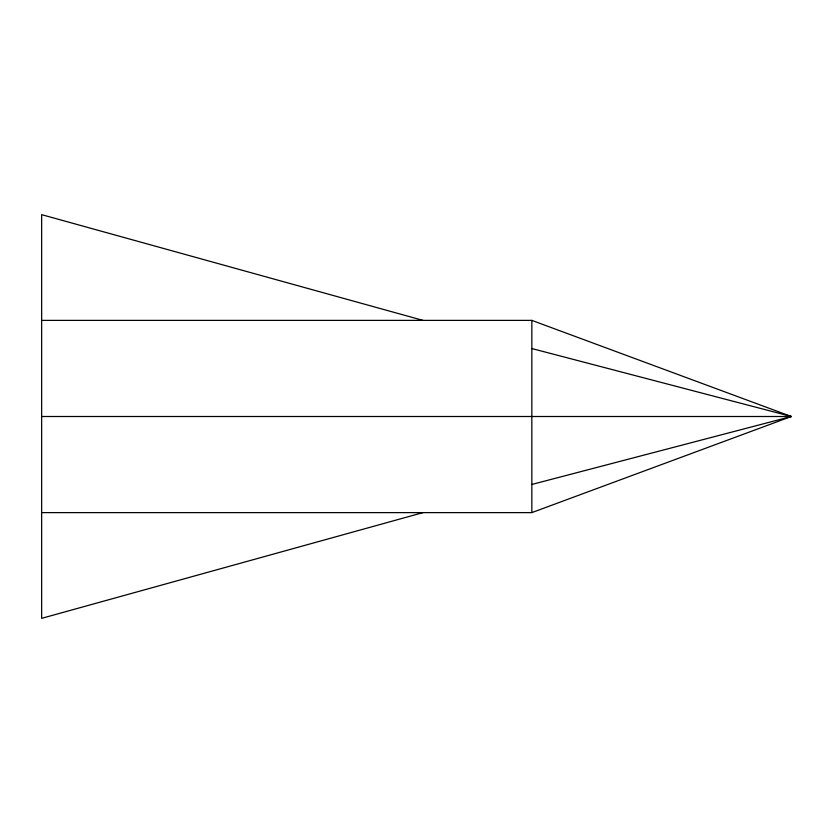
<?xml version="1.0" encoding="UTF-8"?>
<svg xmlns="http://www.w3.org/2000/svg" width="833" height="833" viewBox="0 0 833 833"><rect width="100%" height="100%" fill="white"/><g stroke="black" fill="none" stroke-linecap="round" stroke-linejoin="round"><path stroke-width="1.25" d="M41.65 512.618L531.839 512.618L791.35 416.5L531.839 320.382L41.65 320.382M422.997 512.618L41.65 618.346L41.65 214.654L422.997 320.382M531.839 484.462L791.35 416.5L531.839 348.538M41.65 416.5L791.35 416.5M531.839 320.382L531.839 512.618"/></g></svg>
